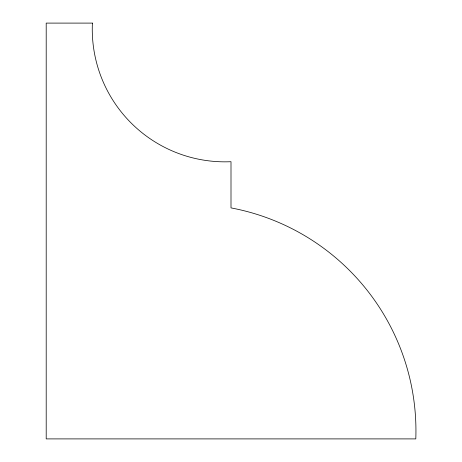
<?xml version="1.0" encoding="UTF-8"?>
<svg xmlns="http://www.w3.org/2000/svg" width="462" height="462" viewBox="0 0 462 462"><rect width="100%" height="100%" fill="white"/><g stroke="black" fill="none" stroke-linecap="round" stroke-linejoin="round"><path stroke-width="0.69" d="M92.4 23.1L46.2 23.1L46.2 438.9L415.8 438.9A226.865 226.865 0 0 0 231 207.9L231 161.7A132.663 132.663 0 0 1 92.4 23.1"/></g></svg>
